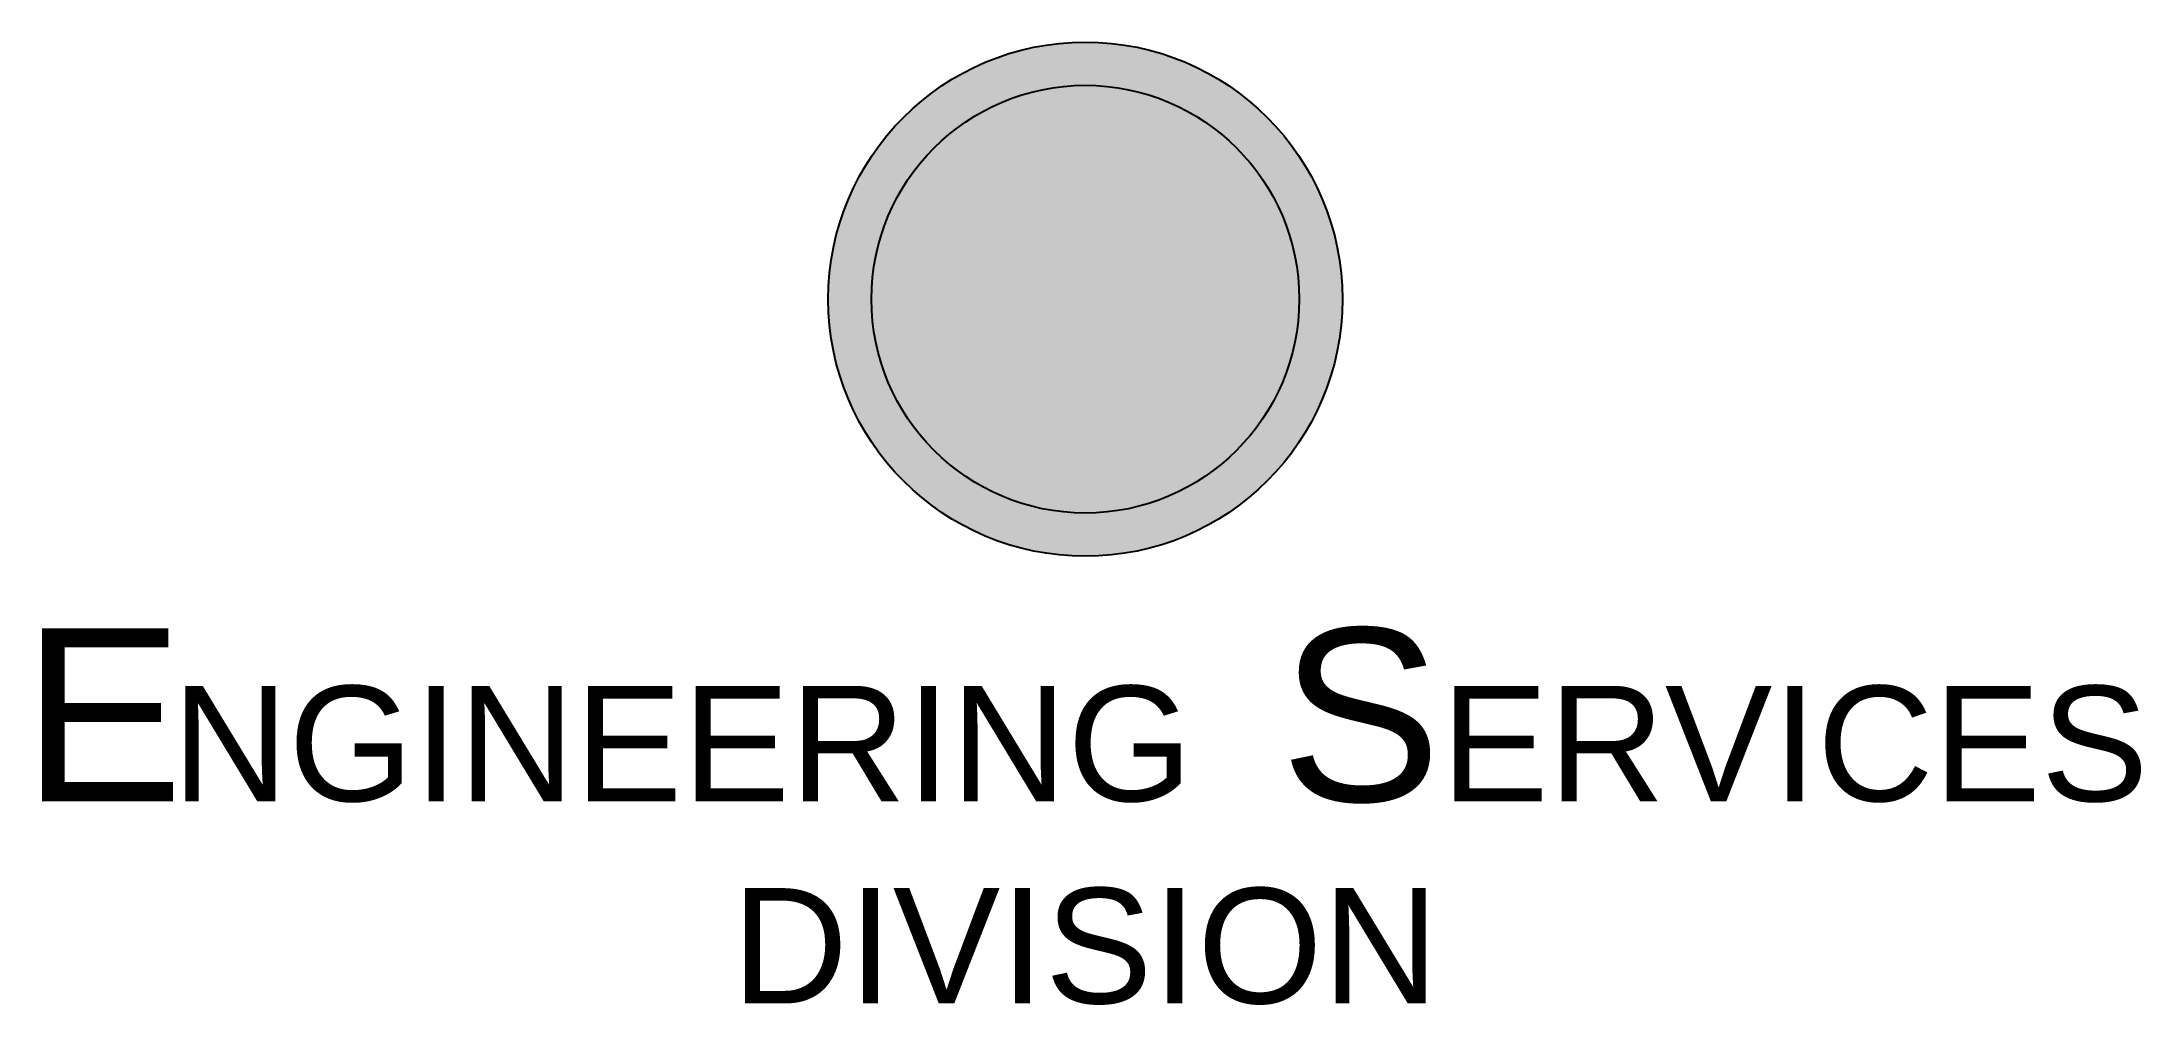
# Model space of a CAD drawing. Extents: x -1.09 to 1.1, y -0.73 to 0.27.
import ezdxf
from ezdxf.enums import TextEntityAlignment as Align

# ---------------------------------------------------------------- set-up
doc = ezdxf.new("R2010")
doc.units = 0
doc.header["$LTSCALE"] = 0.01
doc.header["$MEASUREMENT"] = 0
doc.layers.get('0').update_dxf_attribs({"color": 4, "lineweight": 20})
doc.styles.add('COA', font='arial.ttf')

msp = doc.modelspace()

# ---------------------------------------------------------------- hatches: boundary and pattern name
at = {"linetype": 'ByBlock', "lineweight": -2, "true_color": 0xb4b4b4, "transparency": 16777216}
h = msp.add_hatch(color=253, dxfattribs=at)
edge = h.paths.add_edge_path()
edge.add_arc((0, 0), 0.2675, 0, 360)
edge = h.paths.add_edge_path(flags=16)
edge.add_arc((0, 0), 0.2225, 0, 360)
h = msp.add_hatch(color=253, dxfattribs=at)
edge = h.paths.add_edge_path()
edge.add_arc((0, 0), 0.2225, 0, 360)

# ---------------------------------------------------------------- linework, layer by layer
at = {"color": 0, "linetype": 'ByBlock', "lineweight": -2, "transparency": 16777216}
for radius in [0.2675, 0.2225]:
    msp.add_circle((0, 0), radius, dxfattribs=at)

# ---------------------------------------------------------------- texts
at = {"color": 0, "linetype": 'ByBlock', "lineweight": -2, "transparency": 16777216, "style": 'COA', "width": 0.55}
msp.add_text('ESD', height=0.216, dxfattribs=at).set_placement((-0.1679, 0.1134), align=Align.TOP_LEFT)
at = {"color": 0, "linetype": 'ByBlock', "lineweight": -2, "transparency": 16777216, "style": 'COA'}
for s, height, p in [('E', 0.18, (-1.0221, -0.4324)), ('S', 0.18, (0.2864, -0.4324)), ('NGINEERING', 0.12, (-0.4192, -0.4623)), ('ERVICES', 0.12, (0.738, -0.4623))]:
    msp.add_text(s, height=height, dxfattribs=at).set_placement(p, align=Align.MIDDLE_CENTER)
at = {"color": 0, "linetype": 'ByBlock', "lineweight": -2, "transparency": 16777216, "insert": (0, -0.6735), "char_height": 0.12, "attachment_point": 5, "style": 'COA'}
msp.add_mtext_dynamic_manual_height_columns('DIVISION', width=1.858866, gutter_width=32.0001, heights=[0], dxfattribs=at)

doc.saveas('drawing.dxf')
